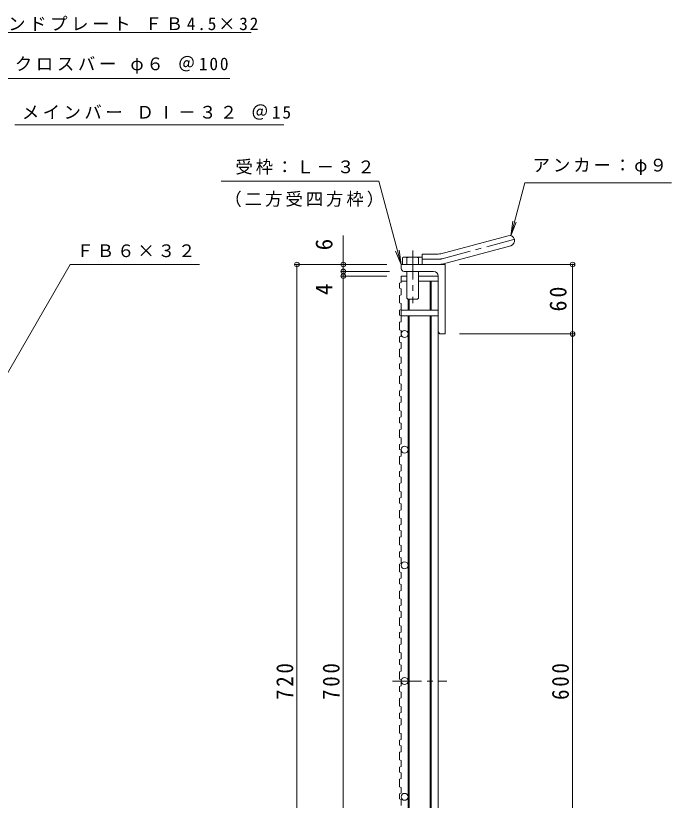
# Model space of a CAD drawing. Units: millimetres, scale not verified. Extents: x -899 to 882, y -688 to 669.
# Drawn here: x -358 to 205, y -9 to 669 of the extents above; entities that cross this region are included whole.
import ezdxf
from ezdxf.enums import TextEntityAlignment as Align

# ---------------------------------------------------------------- set-up
doc = ezdxf.new("R2010")
doc.units = ezdxf.units.MM
doc.header["$LTSCALE"] = 5
doc.header["$PDMODE"] = 32
doc.header["$PDSIZE"] = 4
doc.linetypes.add('CHAIN1', pattern=[8, 5, -1, 1, -1])
for name, color, linetype, lineweight in [('1-1_1-1ﾚｲﾔ', 2, 'Continuous', 9), ('1-2_1-2ﾚｲﾔ', 3, 'Continuous', 9), ('1-4_1-4ﾚｲﾔ', 7, 'Continuous', 9), ('1-5_1-5ﾚｲﾔ', 7, 'Continuous', 9), ('1-9', 4, 'Continuous', 9)]:
    doc.layers.add(name, color=color, linetype=linetype, lineweight=lineweight)
doc.styles.add('ＭＳ ゴシック', font='')
doc.styles.get('ＭＳ ゴシック').set_extended_font_data('MS Gothic')

msp = doc.modelspace()

# ---------------------------------------------------------------- linework, layer by layer
at = {"layer": '1-1_1-1ﾚｲﾔ'}
for p, q in [((9.527, 463.426), (67.718, 479.018)), ((11.856, 454.733), (70.047, 470.325)), ((-6.618, 454.119), (-6.618, 463.119)), ((7.198, 463.119), (-6.618, 463.119)), ((-24.618, 450.619), (-24.618, 454.119)), ((13.382, 454.119), (-24.618, 454.119)), ((3.383, 448.119), (-22.118, 448.119)), ((13.382, 454.119), (13.382, 394.12)), ((7.382, 444.119), (7.382, 396.619)), ((9.882, 394.12), (13.382, 394.12))]:
    msp.add_line(p, q, dxfattribs=at)
at = {"layer": '1-1_1-1ﾚｲﾔ', "linetype": 'CHAIN1'}
for p, q in [((10.691, 459.079), (75.858, 476.54)), ((7.197, 458.619), (-6.618, 458.619))]:
    msp.add_line(p, q, dxfattribs=at)
at = {"layer": '1-1_1-1ﾚｲﾔ'}
for centre, radius, start, end in [((68.882, 474.672), 4.5, 285.00014, 104.99991), ((7.198, 472.119), 9, 270, 285.00002), ((7.197, 472.119), 18, 270, 285), ((-22.118, 450.619), 2.5, 180, 270), ((3.383, 444.119), 4, 0, 90), ((9.882, 396.619), 2.5, 180, 270)]:
    msp.add_arc(centre, radius, start, end, dxfattribs=at)
at = {"layer": '1-1_1-1ﾚｲﾔ', "linetype": 'CHAIN1'}
msp.add_arc((7.197, 472.119), 13.5, 270, 284.99995, dxfattribs=at)
at = {"layer": '1-2_1-2ﾚｲﾔ'}
for p, q in [((-24.618, 444.119), (-24.618, 438.476)), ((-24.618, 444.119), (-19.618, 444.119)), ((-9.618, 444.119), (7.382, 444.119)), ((-26.118, 437.965), (-24.618, 438.476)), ((-24.618, 439.619), (-19.618, 439.619)), ((0.382, 439.619), (0.382, 414.619)), ((1.382, 439.619), (1.382, 414.619)), ((-26.118, 427.421), (-24.618, 427.933)), ((-24.618, 420.363), (-24.618, 415.25)), ((-18.618, 424.119), (-18.618, 414.619)), ((-17.618, 424.119), (-17.618, 414.619)), ((-26.118, 414.738), (-24.618, 415.25)), ((-17.618, 409.619), (-17.618, -221.382)), ((0.382, 409.619), (0.382, -221.382)), ((1.382, 409.619), (1.382, -221.382)), ((-26.118, 404.195), (-24.618, 404.706)), ((-24.618, 397.136), (-24.618, 392.023)), ((-26.118, 391.512), (-24.618, 392.023)), ((-26.118, 380.969), (-24.618, 381.48)), ((-24.618, 373.91), (-24.618, 368.797)), ((-26.118, 368.286), (-24.618, 368.797)), ((-24.618, 363.367), (-24.618, 358.254)), ((-26.118, 357.742), (-24.618, 358.254)), ((-24.618, 350.684), (-24.618, 345.57)), ((-26.118, 345.059), (-24.618, 345.57)), ((-24.618, 340.141), (-24.618, 335.027)), ((-26.118, 334.516), (-24.618, 335.027)), ((-24.618, 327.457), (-24.618, 322.344)), ((-26.118, 321.833), (-24.618, 322.344)), ((-24.618, 316.914), (-24.618, 311.801)), ((-26.118, 311.29), (-24.618, 311.801)), ((-26.118, 298.606), (-24.618, 299.118)), ((-24.618, 304.231), (-24.618, 299.118)), ((-24.618, 293.688), (-24.618, 288.575)), ((-26.118, 288.063), (-24.618, 288.575)), ((-24.618, 281.005), (-24.618, 275.891)), ((-26.118, 275.38), (-24.618, 275.891)), ((-26.118, 264.837), (-24.618, 265.348)), ((-24.618, 270.461), (-24.618, 265.348)), ((-24.618, 257.778), (-24.618, 252.665)), ((-26.118, 252.154), (-24.618, 252.665)), ((-24.618, 247.235), (-24.618, 242.122)), ((-26.118, 241.611), (-24.618, 242.122)), ((-24.618, 234.552), (-24.618, 229.439)), ((-26.118, 228.927), (-24.618, 229.439)), ((-24.618, 224.009), (-24.618, 218.896)), ((-26.118, 218.384), (-24.618, 218.896)), ((-24.618, 211.326), (-24.618, 206.212)), ((-26.118, 205.701), (-24.618, 206.212)), ((-24.618, 200.783), (-24.618, 195.669)), ((-26.118, 195.158), (-24.618, 195.669)), ((-24.618, 188.099), (-24.618, 182.986)), ((-26.118, 182.475), (-24.618, 182.986)), ((-24.618, 177.556), (-24.618, 172.443)), ((-26.118, 171.932), (-24.618, 172.443)), ((-24.618, 164.873), (-24.618, 159.76)), ((-26.118, 159.249), (-24.618, 159.76)), ((-26.118, 148.705), (-24.618, 149.217)), ((-24.618, 154.33), (-24.618, 149.217)), ((-26.118, 136.022), (-24.618, 136.534)), ((-24.618, 141.647), (-24.618, 136.534)), ((-24.618, 131.104), (-24.618, 125.99)), ((-26.118, 125.479), (-24.618, 125.99)), ((-24.618, 118.42), (-24.618, 113.307)), ((-26.118, 112.796), (-24.618, 113.307)), ((-26.118, 102.253), (-24.618, 102.764)), ((-24.618, 107.877), (-24.618, 102.764)), ((-24.618, 95.194), (-24.618, 90.081)), ((-26.118, 89.57), (-24.618, 90.081)), ((-24.618, 84.651), (-24.618, 79.538)), ((-26.118, 79.026), (-24.618, 79.538)), ((-24.618, 71.968), (-24.618, 66.855)), ((-26.118, 66.343), (-24.618, 66.855)), ((-24.618, 61.425), (-24.618, 56.311)), ((-26.118, 55.8), (-24.618, 56.311)), ((-24.618, 48.742), (-24.618, 43.628)), ((-26.118, 43.117), (-24.618, 43.628)), ((-24.618, 38.198), (-24.618, 33.085)), ((-26.118, 32.574), (-24.618, 33.085)), ((-26.118, 19.891), (-24.618, 20.402)), ((-24.618, 25.515), (-24.618, 20.402)), ((-24.618, 14.972), (-24.618, 9.859)), ((-26.118, 9.348), (-24.618, 9.859)), ((-24.618, 2.289), (-24.618, -2.824)), ((-26.118, -3.336), (-24.618, -2.824)), ((-24.618, -8.254), (-24.618, -13.367))]:
    msp.add_line(p, q, dxfattribs=at)
at = {"layer": '1-2_1-2ﾚｲﾔ', "linetype": 'CHAIN1'}
msp.add_line((-32.153, 94.119), (14.958, 94.119), dxfattribs=at)
at = {"layer": '1-2_1-2ﾚｲﾔ'}
for points in [[(-26.118, 437.965), (-26.118, 433.557), (-24.618, 433.046), (-24.618, 427.933)], [(-9.618, 439.619), (7.382, 439.619), (7.382, -251.382)], [(-26.118, 427.421), (-26.118, 420.874), (-24.618, 420.363)], [(-26.118, 414.738), (-26.118, 410.331), (-24.618, 409.82), (-24.618, 404.706)], [(-18.618, 409.619), (-18.618, 394.12), (-18.618, -221.382)], [(-26.118, 404.195), (-26.118, 397.648), (-24.618, 397.136)], [(-26.118, 391.512), (-26.118, 387.104), (-24.618, 386.593), (-24.618, 381.48)], [(-26.118, 380.969), (-26.118, 374.421), (-24.618, 373.91)], [(-26.118, 368.286), (-26.118, 363.878), (-24.618, 363.367)], [(-26.118, 357.742), (-26.118, 351.195), (-24.618, 350.684)], [(-26.118, 345.059), (-26.118, 340.652), (-24.618, 340.141)], [(-26.118, 334.516), (-26.118, 327.968), (-24.618, 327.457)], [(-26.118, 321.833), (-26.118, 317.425), (-24.618, 316.914)], [(-26.118, 311.29), (-26.118, 304.742), (-24.618, 304.231)], [(-26.118, 298.606), (-26.118, 294.199), (-24.618, 293.688)], [(-26.118, 288.063), (-26.118, 281.516), (-24.618, 281.005)], [(-26.118, 275.38), (-26.118, 270.973), (-24.618, 270.461)], [(-26.118, 264.837), (-26.118, 258.29), (-24.618, 257.778)], [(-26.118, 252.154), (-26.118, 247.746), (-24.618, 247.235)], [(-26.118, 241.611), (-26.118, 235.063), (-24.618, 234.552)], [(-26.118, 228.927), (-26.118, 224.52), (-24.618, 224.009)], [(-26.118, 218.384), (-26.118, 211.837), (-24.618, 211.326)], [(-26.118, 205.701), (-26.118, 201.294), (-24.618, 200.783)], [(-26.118, 195.158), (-26.118, 188.611), (-24.618, 188.099)], [(-26.118, 182.475), (-26.118, 178.067), (-24.618, 177.556)], [(-26.118, 171.932), (-26.118, 165.384), (-24.618, 164.873)], [(-26.118, 159.249), (-26.118, 154.841), (-24.618, 154.33)], [(-26.118, 148.705), (-26.118, 142.158), (-24.618, 141.647)], [(-26.118, 136.022), (-26.118, 131.615), (-24.618, 131.104)], [(-26.118, 125.479), (-26.118, 118.932), (-24.618, 118.42)], [(-26.118, 112.796), (-26.118, 108.389), (-24.618, 107.877)], [(-26.118, 102.253), (-26.118, 95.705), (-24.618, 95.194)], [(-26.118, 89.57), (-26.118, 85.162), (-24.618, 84.651)], [(-26.118, 79.026), (-26.118, 72.479), (-24.618, 71.968)], [(-26.118, 66.343), (-26.118, 61.936), (-24.618, 61.425)], [(-26.118, 55.8), (-26.118, 49.253), (-24.618, 48.742)], [(-26.118, 43.117), (-26.118, 38.71), (-24.618, 38.198)], [(-26.118, 32.574), (-26.118, 26.026), (-24.618, 25.515)], [(-26.118, 19.891), (-26.118, 15.483), (-24.618, 14.972)], [(-26.118, 9.348), (-26.118, 2.8), (-24.618, 2.289)], [(-26.118, -3.336), (-26.118, -7.743), (-24.618, -8.254)]]:
    msp.add_lwpolyline(points, dxfattribs=at)
for centre in [(-21.618, 394.12), (-21.618, 294.12), (-21.618, 194.12), (-21.618, 94.12), (-21.618, -5.88)]:
    msp.add_circle(centre, 3, dxfattribs=at)
at = {"layer": '1-4_1-4ﾚｲﾔ'}
for p, q in [((-74.618, -286.882), (-74.618, 479.246)), ((-37.118, 454.119), (-116.118, 454.119)), ((-114.618, -265.882), (-114.618, 454.119)), ((-34.618, 448.119), (-76.118, 448.119)), ((25.882, 454.119), (124.882, 454.119)), ((123.382, -265.882), (123.382, 454.119)), ((-37.118, 444.119), (-76.118, 444.119)), ((25.882, 394.12), (124.882, 394.12))]:
    msp.add_line(p, q, dxfattribs=at)
for p in [(-114.618, 454.119), (-74.618, 454.119), (123.382, 454.119), (-74.618, 448.119), (-74.618, 444.119), (123.382, 394.12)]:
    msp.add_point(p, dxfattribs=at)
at = {"layer": '1-5_1-5ﾚｲﾔ'}
for p, q in [((-383.003, 654.718), (-154.167, 654.718)), ((-366.836, 614.718), (-172.657, 614.718)), ((-358.271, 574.718), (-125.944, 574.718)), ((-179.963, 526.091), (-43.902, 526.091)), ((-24.618, 454.119), (-43.902, 526.091)), ((70.047, 479.018), (71.679, 491.411)), ((70.047, 479.018), (74.831, 490.567)), ((-24.618, 454.119), (-29.401, 465.668)), ((-24.618, 454.119), (-26.249, 466.512)), ((-366.958, 356.125), (-310.382, 454.119)), ((-310.382, 454.119), (-198.79, 454.119))]:
    msp.add_line(p, q, dxfattribs=at)
msp.add_lwpolyline([(70.047, 479.018), (82.292, 524.718), (208.889, 524.718)], dxfattribs=at)
at = {"layer": '1-9', "linetype": 'CHAIN1'}
msp.add_line((-14.618, 466.259), (-14.618, 420.586), dxfattribs=at)
at = {"layer": '1-9'}
for p, q in [((-23.503, 459.776), (-23.503, 454.119)), ((-7.675, 460.519), (-21.56, 460.519)), ((-19.618, 454.119), (-19.618, 459.776)), ((-9.618, 454.119), (-9.618, 459.776)), ((-19.618, 424.931), (-19.618, 448.119)), ((-9.618, 424.931), (-9.618, 448.119)), ((-18.806, 424.119), (-19.618, 424.931)), ((-18.806, 424.119), (-10.43, 424.119)), ((-10.43, 424.119), (-9.618, 424.931)), ((-24.618, 414.619), (7.382, 414.619)), ((-24.618, 409.82), (-24.618, 414.619)), ((-24.618, 409.619), (7.382, 409.619))]:
    msp.add_line(p, q, dxfattribs=at)
for centre, radius, start, end in [((-21.56, 457.609), 2.91, 48.12389, 131.8763), ((-14.618, 443.329), 17.19, 73.09029, 106.90971), ((-7.675, 457.609), 2.91, 68.68713, 131.87611)]:
    msp.add_arc(centre, radius, start, end, dxfattribs=at)

# ---------------------------------------------------------------- texts
at = {"layer": '1-4_1-4ﾚｲﾔ', "color": 2, "style": 'ＭＳ ゴシック'}
for s, p in [('6', (-79.618, 466.333)), ('4', (-79.618, 427.593))]:
    msp.add_text(s, height=14.66, rotation=90, dxfattribs=at).set_placement(p, align=Align.BOTTOM_LEFT)
at = {"layer": '1-4_1-4ﾚｲﾔ', "color": 2, "char_height": 14.66, "attachment_point": 7, "rotation": 90, "style": 'ＭＳ ゴシック'}
for s, insert in [('\\T1.27;\\W0.95;60', (118.382, 413.494)), ('\\T1.27;\\W0.9;720', (-117.618, 77.869)), ('\\T1.27;\\W0.9;700', (-77.618, 77.869)), ('\\T1.27;\\W0.9;600', (120.382, 77.869))]:
    msp.add_mtext(s, dxfattribs=dict(at, insert=insert))
at = {"layer": '1-5_1-5ﾚｲﾔ', "char_height": 11, "attachment_point": 7, "style": 'ＭＳ ゴシック'}
for s, insert in [('\\T1.21;エンドプレート\\~ＦＢ4.5×32', (-382.229, 655.986)), ('\\T1.21;クロスバー\\~φ６\\~＠100', (-358.259, 618.993)), ('\\T1.2;メインバー\\~ＤⅠ－３２\\~＠15', (-352.194, 579.139)), ('\\T1.17;受枠：Ｌ－３２', (-167.775, 531.751)), ('\\T1.17;アンカー：φ９', (88.889, 531.48)), ('\\T1.17;（二方受四方枠）', (-177.287, 503.72)), ('\\T1.17;ＦＢ６×３２', (-305.054, 460.308))]:
    msp.add_mtext(s, dxfattribs=dict(at, insert=insert))

doc.saveas('drawing.dxf')
